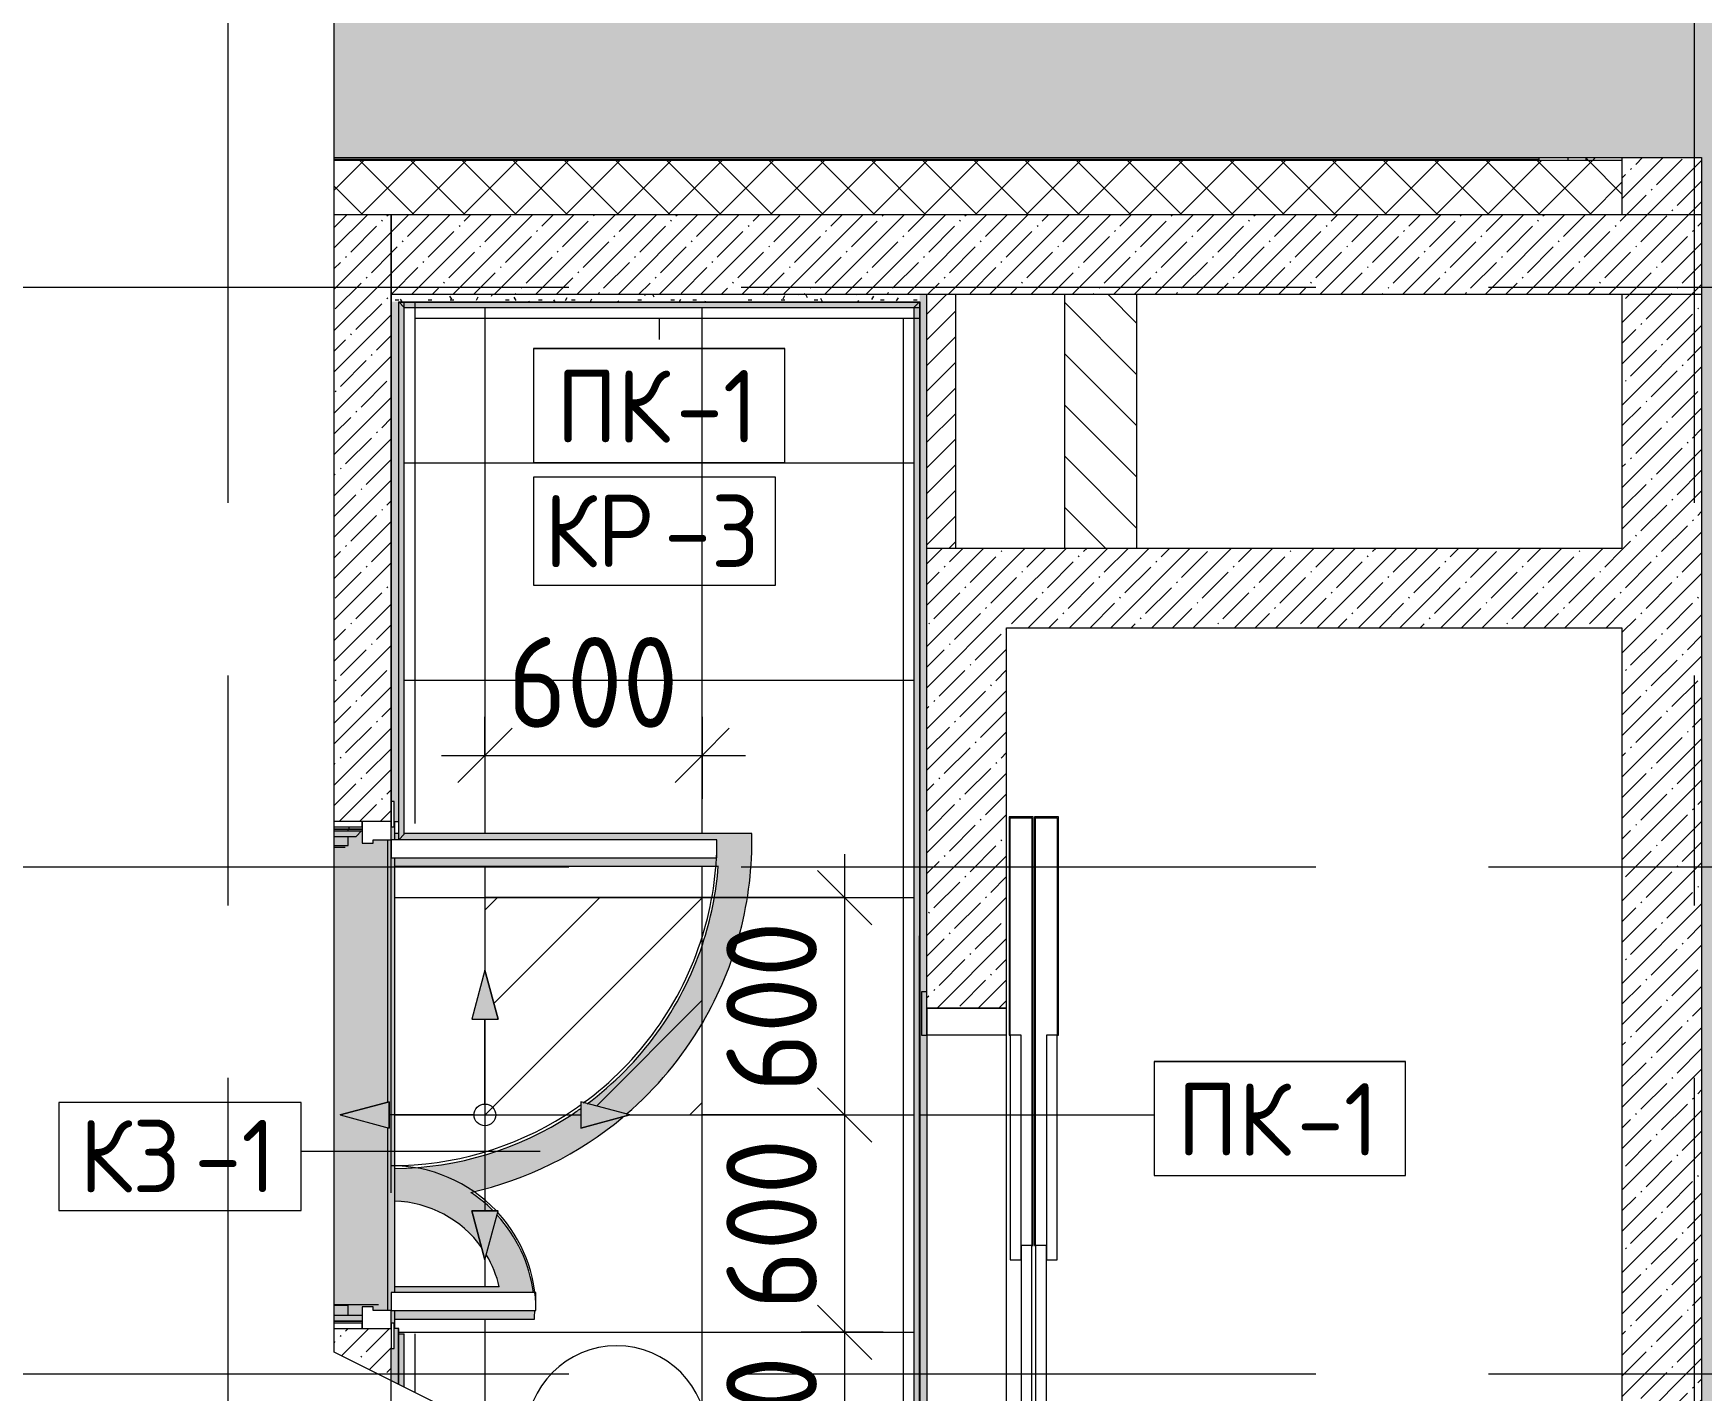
# Model space of a CAD drawing. Header units: millimetres. Extents: x 35316 to 242799, y -8553 to 29000.
# Drawn here: x 37772 to 42380, y 11954 to 15701 of the extents above; entities that cross this region are included whole.
import ezdxf

# ---------------------------------------------------------------- set-up
doc = ezdxf.new("R2010")
doc.units = ezdxf.units.MM
doc.linetypes.add('Осевая', pattern=[3175, 635, -476.25, 1587.5, -476.25])
for name, color, linetype, lineweight in [('A-ANNO-DIMS', 7, 'Continuous', 9), ('A-ANNO-DIMS-100', 7, 'Continuous', 9), ('A-AREA-IDEN', 7, 'Continuous', 9), ('A-DETL', 7, 'Continuous', 9), ('A-DETL-GENF', 7, 'Continuous', 9), ('A-DOOR', 7, 'Continuous', 9), ('A-DOOR-2', 7, 'Continuous', 13), ('A-DOOR-FRAM', 7, 'Continuous', 13), ('A-FLOR-IDEN', 7, 'Continuous', 9), ('A-FLOR-PATT', 7, 'Continuous', 9), ('A-GENM-IDEN', 7, 'Continuous', 9), ('A-WALL', 7, 'Continuous', 9), ('I-WALL', 7, 'Continuous', 9), ('S-COLS', 7, 'Continuous', 9), ('Ограждение', 7, 'Continuous', 9), ('Оси', 7, 'Continuous', 9), ('Оси-2', 7, 'Осевая', 9), ('Поручни', 7, 'Continuous', 9)]:
    doc.layers.add(name, color=color, linetype=linetype, lineweight=lineweight)
for name, color, linetype, lineweight, true_color in [('A-DETL-GENF-1', 7, 'Continuous', 9, 0xd4d4d4), ('A-DETL-GENF-2', 7, 'Continuous', 9, 0x004000), ('A-FLOR-1', 7, 'Continuous', 9, 0x787878), ('A-GENM-1', 7, 'Continuous', 9, 0x004000), ('A-GENM-3', 7, 'Continuous', 9, 0x8000ff), ('A-WALL-1', 9, 'Continuous', 9, 0x808080), ('A-WALL-FNSH-1', 9, 'Continuous', 9, 0x808080), ('I-WALL-2', 9, 'Continuous', 9, 0x808080), ('S-COLS-1', 9, 'Continuous', 9, 0x808080)]:
    doc.layers.add(name, color=color, linetype=linetype, lineweight=lineweight, true_color=true_color)
doc.styles.add('GOST Common_1', font='GOST_Common.ttf', dxfattribs={"height": 200})
doc.styles.add('ISOCPEUR', font='isocpeur.ttf', dxfattribs={"width": 0.9, "height": 250})
doc.dimstyles.new('ISO-2_5_0_9К_БОЛЬШОЙ_округление', dxfattribs={"dimscale": 304.8, "dimtxt": 248.995294, "dimasz": 0.492126, "dimexe": 0.393701, "dimexo": 0, "dimgap": 0, "dimtad": 1, "dimdec": 0, "dimrnd": 10, "dimzin": 0, "dimdsep": 46, "dimtxsty": 'ISOCPEUR', "dimblk1": 'OBLIQUE', "dimblk2": 'OBLIQUE', "dimsah": 1, "dimcen": 0.09, "dimdle": 0.393701, "dimazin": 0, "dimtfac": 1, "dimtdec": 4, "dimtix": 1, "dimtmove": 0, "dimatfit": 3, "dimfxl": 1, "dimtvp": 1, "dimtolj": 1, "dimtzin": 0, "dimarcsym": 2})
pattern_1 = [(45, (0, 0), (-70.71068, 70.71068), []), (135, (0, 0), (-70.71068, -70.71068), [])]
pattern_2 = [(45, (0, 0), (-57.02463, 57.02463), []), (45, (57.025, 0), (-57.02463, 57.02463), [100.806, -20.161, 3.353, -16.808])]
pattern_3 = [(0, (0, 0), (121.92, 30.48), [10.058, -81.382, 10.058, -81.382, -487.68]), (0, (0, 0), (121.92, 30.48), [-182.88, 10.058, -172.822, 10.058, -81.382, -213.36]), (0, (0, 0), (121.92, 30.48), [-457.2, 10.058, -50.902, 10.058, -142.342]), (120, (45.72, 15.24), (-87.356454, 90.345817), [10.058, -81.382, 10.058, -81.382, -487.68]), (120, (45.72, 15.24), (-87.356454, 90.345817), [-182.88, 10.058, -172.822, 10.058, -81.382, -213.36]), (120, (45.72, 15.24), (-87.356454, 90.345817), [-457.2, 10.058, -50.902, 10.058, -142.342]), (240, (60.96, 76.2), (-34.563546, -120.825817), [10.058, -81.382, 10.058, -81.382, -487.68]), (240, (60.96, 76.2), (-34.563546, -120.825817), [-182.88, 10.058, -172.822, 10.058, -81.382, -213.36]), (240, (60.96, 76.2), (-34.563546, -120.825817), [-457.2, 10.058, -50.902, 10.058, -142.342])]

# ---------------------------------------------------------------- blocks, each defined once
blk = doc.blocks.new('110_Дверь_СКБ_2Ст - Д-2 1450x2100h_Лестничная клетка EIS60-31576737-План раскладки напольных покрытий 3 этажа в осях 12-23')
at = {"layer": 'A-DOOR'}
for centre, radius, start, end in [((-637.5, 110), 900, 72.8079, 90), ((-637.5, 110), 900, 36.1198, 72.8079), ((-637.5, 110), 900, 32.3455, 35.6876), ((-637.5, 110), 900, 0, 32.3455), ((662.5, 110), 400, 90, 132.5395), ((662.5, 110), 400, 133.587, 180)]:
    blk.add_arc(centre, radius, start, end, dxfattribs=at)
at = {"layer": 'A-DOOR-2'}
for p, q in [((-637.5, 1010), (-637.5, 110)), ((-587.5, 1010), (-637.5, 1010)), ((-587.5, 110), (-587.5, 1010)), ((662.5, 510), (612.5, 510)), ((612.5, 510), (612.5, 110)), ((662.5, 110), (662.5, 510)), ((-637.5, 110), (-587.5, 110)), ((612.5, 110), (662.5, 110))]:
    blk.add_line(p, q, dxfattribs=at)
at = {"layer": 'A-DOOR-FRAM'}
for p, q in [((-672.5, 118), (-742.5, 118)), ((-742.5, 118), (-742.5, 110)), ((-742.5, 110), (-672.5, 110)), ((-637.5, 110), (-687.5, 110)), ((-687.5, 110), (-687.5, 30)), ((-672.5, 110), (-672.5, 118)), ((-637.5, 60), (-637.5, 110)), ((662.5, 110), (662.5, 60)), ((712.5, 110), (662.5, 110)), ((767.5, 118), (697.5, 118)), ((697.5, 118), (697.5, 110)), ((697.5, 110), (767.5, 110)), ((712.5, 30), (712.5, 110)), ((767.5, 110), (767.5, 118)), ((-627.5, 60), (-637.5, 60)), ((-627.5, 30), (-627.5, 60)), ((662.5, 60), (652.5, 60)), ((652.5, 60), (652.5, 30)), ((-687.5, 30), (-627.5, 30)), ((-672.5, 30), (-687.5, 30)), ((-687.5, 30), (-687.5, -47.3)), ((-672.5, -47.3), (-672.5, 30)), ((652.5, 30), (712.5, 30)), ((712.5, 30), (697.5, 30)), ((697.5, 30), (697.5, -47.3)), ((712.5, -47.3), (712.5, 30))]:
    blk.add_line(p, q, dxfattribs=at)
blk = doc.blocks.new('DOR_Дверь лифта - 1350х2050h-19118285-План раскладки напольных покрытий 3 этажа в осях 12-23')
at = {"layer": 'A-DOOR'}
for p, q in [((600, 110), (-600, 110)), ((-600, 110), (-600, -110)), ((600, -110), (600, 110)), ((-600, -110), (600, -110)), ((-20, -120), (-20, -150)), ((600, -120), (-20, -120)), ((600, -150), (600, -120)), ((-600, -150), (-600, -180)), ((20, -150), (-600, -150)), ((-600, -180), (20, -180)), ((-20, -150), (600, -150)), ((20, -180), (20, -150)), ((-600, -190), (-600, -220)), ((20, -190), (-600, -190)), ((-600, -220), (20, -220)), ((-20, -220), (-20, -250)), ((600, -220), (-20, -220)), ((20, -220), (20, -190)), ((600, -250), (600, -220)), ((-20, -250), (600, -250))]:
    blk.add_line(p, q, dxfattribs=at)
at = {"layer": 'A-DOOR-2'}
for p, q in [((-600, 125), (-720, 125)), ((-720, 125), (-720, 110)), ((-720, 110), (-600, 110)), ((-675, 110), (-675, -110)), ((-600, 110), (-675, 110)), ((-600, 110), (-600, 125)), ((720, 125), (600, 125)), ((600, 125), (600, 110)), ((675, 110), (600, 110)), ((600, 110), (720, 110)), ((675, -110), (675, 110)), ((720, 110), (720, 125)), ((-675, -110), (-600, -110)), ((600, -110), (675, -110))]:
    blk.add_line(p, q, dxfattribs=at)
at = {"layer": 'A-DOOR-FRAM'}
for p, q in [((600, -117), (600, -120)), ((1203, -117), (600, -117)), ((600, -120), (1200, -120)), ((1200, -120), (1200, -180)), ((1203, -183), (1203, -117)), ((1200, -180), (20, -180)), ((20, -180), (20, -183)), ((20, -183), (1203, -183)), ((1203, -187), (20, -187)), ((20, -187), (20, -190)), ((20, -190), (1200, -190)), ((1200, -190), (1200, -250)), ((1203, -253), (1203, -187)), ((600, -250), (600, -253)), ((1200, -250), (600, -250)), ((600, -253), (1203, -253))]:
    blk.add_line(p, q, dxfattribs=at)
blk = doc.blocks.new('Плинтус - Плинтус керамогранит светло-серый-32863858-План раскладки напольных покрытий 3 этажа в осях 12-23')
at = {"layer": 'A-GENM-3'}
h = blk.add_hatch(color=256, dxfattribs=at)
h.paths.add_polyline_path([(0, 0), (15, -15), (1385.5, -15), (1378, 0), (234, 0)])
h.paths.add_polyline_path([(1492.2, -15), (1640, -15), (1640, 0), (1499.7, 0)])
for p, q in [((0, 0), (1378, 0)), ((0, 0), (15, -15)), ((15, -15), (1385.5, -15)), ((45, -45), (1400.5, -45)), ((1477.2, -45), (1640, -45)), ((1492.2, -15), (1640, -15)), ((1499.7, 0), (1640, 0)), ((1640, 0), (1640, -15))]:
    blk.add_line(p, q, dxfattribs=at)
blk = doc.blocks.new('Плинтус - Плинтус керамогранит светло-серый-32863897-План раскладки напольных покрытий 3 этажа в осях 12-23')
at = {"layer": 'A-GENM-3'}
blk.add_hatch(color=256, dxfattribs=at).paths.add_polyline_path([(0, 0), (15, -15), (1484.5, -15), (1484.5, 0), (395.5, 0)])
for p, q in [((0, 0), (1484.5, 0)), ((0, 0), (15, -15)), ((15, -15), (1484.5, -15)), ((45, -45), (1484.5, -45)), ((1484.5, 0), (1484.5, -15))]:
    blk.add_line(p, q, dxfattribs=at)
blk = doc.blocks.new('Плинтус - Плинтус керамогранит светло-серый-32863893-План раскладки напольных покрытий 3 этажа в осях 12-23')
at = {"layer": 'A-GENM-3'}
blk.add_hatch(color=256, dxfattribs=at).paths.add_polyline_path([(1438, 0), (0, 0), (15, -15), (1438, -15)])
for p, q in [((0, 0), (1438, 0)), ((0, 0), (15, -15)), ((15, -15), (1438, -15)), ((45, -45), (1438, -45)), ((1438, 0), (1438, -15))]:
    blk.add_line(p, q, dxfattribs=at)
blk = doc.blocks.new('Плинтус - Плинтус керамогранит светло-серый-32863895-План раскладки напольных покрытий 3 этажа в осях 12-23')
at = {"layer": 'A-GENM-3'}
blk.add_hatch(color=256, dxfattribs=at).paths.add_polyline_path([(4488.5, -15), (4488.5, 0), (0, 0), (15, -15), (4254.5, -15)])
for p, q in [((0, 0), (4488.5, 0)), ((0, 0), (15, -15)), ((15, -15), (4488.5, -15)), ((45, -45), (4488.5, -45)), ((4488.5, 0), (4488.5, -15))]:
    blk.add_line(p, q, dxfattribs=at)
blk = doc.blocks.new('Ограждение - Ограждение-32882179-План раскладки напольных покрытий 3 этажа в осях 12-23')
at = {"layer": 'Ограждение'}
h = blk.add_hatch(color=256, dxfattribs=at)
h.paths.add_polyline_path([(38760, 12175), (38760, 12225), (38770, 12225), (38770, 13425), (38760, 13425), (38760, 13475), (38750, 13475), (38750, 12750.1), (38754.2, 12751.2), (38754.2, 12678.8), (38750, 12678.8), (38750, 12175), (38759.4, 12175)])
h.paths.add_polyline_path([(38770, 12125), (38770, 12175), (38760, 12175), (38760, 12140), (38768, 12140), (38768, 12125)])
h.paths.add_polyline_path([(38768, 13475), (38770, 13475), (38770, 13525), (38768, 13525), (38768, 13510), (38760, 13510), (38760, 13475)])
at = {"layer": 'Поручни'}
for p, q in [((38770, 13475), (38770, 13525)), ((38750, 13475), (38750, 12750.1)), ((38770, 12225), (38770, 13425)), ((38750, 12679.9), (38750, 12175)), ((38770, 12125), (38770, 12175))]:
    blk.add_line(p, q, dxfattribs=at)
blk = doc.blocks.new('Плинтус - Плинтус темный _ст_школа_-32983090-План раскладки напольных покрытий 3 этажа в осях 12-23')
at = {"layer": 'A-GENM-1'}
blk.add_hatch(color=256, dxfattribs=at).paths.add_polyline_path([(413.9, -15), (428.9, 0), (353.7, 0), (353.7, -15)])
for p, q in [((353.7, 0), (428.9, 0)), ((353.7, -15), (413.9, -15)), ((353.7, -45), (383.9, -45)), ((413.9, -15), (428.9, 0))]:
    blk.add_line(p, q, dxfattribs=at)
blk = doc.blocks.new('Плинтус - Плинтус темный _ст_школа_-32983338-План раскладки напольных покрытий 3 этажа в осях 12-23')
at = {"layer": 'A-GENM-1'}
blk.add_hatch(color=256, dxfattribs=at).paths.add_polyline_path([(77.3, 0), (0, 0), (0, -15), (77.3, -15), (77.3, -10)])
for p, q in [((-45, -45), (77.3, -45)), ((0, 0), (77.3, 0)), ((0, -15), (77.3, -15))]:
    blk.add_line(p, q, dxfattribs=at)
blk = doc.blocks.new('Начало раскладки_красным - Начало раскладки_красным-26102174-План раскладки напольных покрытий 3 этажа в осях 12-23')
at = {"layer": 'A-DETL-GENF'}
for points in [[(36.2, 264.8), (0, 400), (-36.2, 264.8), (6.7, 264.8)], [(-264.8, -36.2), (-264.8, 36.2), (-400, 0)], [(264.8, -36.2), (400, 0), (264.8, 36.2)], [(0, -400), (36.2, -264.8), (-36.2, -264.8)]]:
    blk.add_hatch(color=256, dxfattribs=at).paths.add_polyline_path(points)
for p, q in [((0, 400), (-36.2, 264.8)), ((0, 400), (-36.2, 264.8)), ((36.2, 264.8), (0, 400)), ((0, 400), (36.2, 264.8)), ((-36.2, 264.8), (36.2, 264.8)), ((-36.2, 264.8), (36.2, 264.8)), ((0, 30), (0, 264.8)), ((-264.8, 36.2), (-400, 0)), ((-400, 0), (-264.8, 36.2)), ((-400, 0), (-264.8, -36.2)), ((-400, 0), (-264.8, -36.2)), ((-264.8, -36.2), (-264.8, 36.2)), ((-264.8, 36.2), (-264.8, -36.2)), ((-30, 0), (-264.8, 0)), ((30, 0), (264.8, 0)), ((400, 0), (264.8, 36.2)), ((264.8, 36.2), (264.8, -36.2)), ((400, 0), (264.8, 36.2)), ((264.8, 36.2), (264.8, -36.2)), ((400, 0), (264.8, -36.2)), ((0, -30), (0, -264.8)), ((264.8, -36.2), (400, 0)), ((36.2, -264.8), (-36.2, -264.8)), ((-36.2, -264.8), (0, -400)), ((0, -400), (-36.2, -264.8)), ((-36.2, -264.8), (36.2, -264.8)), ((0, -400), (36.2, -264.8)), ((0, -400), (36.2, -264.8))]:
    blk.add_line(p, q, dxfattribs=at)
blk.add_circle((0, 0), 30, dxfattribs=at)
blk = doc.blocks.new('DET_L_Линия разрыва - М100-30654842-План раскладки напольных покрытий 3 этажа в осях 12-23')
at = {"layer": 'A-DETL-GENF'}
for p, q in [((11889.9, 300), (11739.9, 0)), ((11739.9, 0), (0, 0))]:
    blk.add_line(p, q, dxfattribs=at)
blk = doc.blocks.new('Марка_Помещения - Номер-25198446-План раскладки напольных покрытий 3 этажа в осях 12-23')
at = {"layer": 'A-AREA-IDEN'}
for start, end in [(360, 180), (180, 360)]:
    blk.add_arc((0, 0), 2.5, start, end, dxfattribs=at)
blk = doc.blocks.new('DIMBLOCK7-План раскладки напольных покрытий 3 этажа в осях 12-23')
at = {"layer": 'A-ANNO-DIMS-100'}
for p, q in [((40012.5, 13435), (40012.5, 12715)), ((39619, 13315), (40132.5, 13315)), ((40012.5, 13315), (39619, 13315)), ((39619, 12715), (40132.5, 12715)), ((40012.5, 12715), (39619, 12715))]:
    blk.add_line(p, q, dxfattribs=at)
at = {"layer": 'A-ANNO-DIMS-100', "lineweight": 20}
for p, q in [((40012.5, 13315), (39937.5, 13390)), ((40012.5, 13315), (40087.5, 13240)), ((40012.5, 12715), (39937.5, 12790)), ((40012.5, 12715), (40087.5, 12640))]:
    blk.add_line(p, q, dxfattribs=at)
at = {"layer": 'A-ANNO-DIMS-100', "color": 0, "insert": (39685.9, 12778), "char_height": 250, "width": 568.858, "attachment_point": 1, "rotation": 90, "line_spacing_factor": 1.149209, "style": 'ISOCPEUR'}
blk.add_mtext('600', dxfattribs=at)
blk = doc.blocks.new('_Oblique')
at = {"color": 0, "linetype": 'ByBlock', "lineweight": -2}
blk.add_line((-0.5, -0.5), (0.5, 0.5), dxfattribs=at)
blk = doc.blocks.new('DIMBLOCK8-План раскладки напольных покрытий 3 этажа в осях 12-23')
at = {"layer": 'A-ANNO-DIMS-100', "lineweight": 20}
for p, q in [((40012.5, 12715), (39937.5, 12790)), ((40012.5, 12715), (40087.5, 12640)), ((40012.5, 12115), (39937.5, 12190)), ((40012.5, 12115), (40087.5, 12040))]:
    blk.add_line(p, q, dxfattribs=at)
at = {"layer": 'A-ANNO-DIMS-100'}
for p, q in [((39619, 12715), (40132.5, 12715)), ((40012.5, 12715), (39619, 12715)), ((40012.5, 12715), (40012.5, 12115)), ((40118.6, 12115), (39892.5, 12115)), ((40012.5, 12115), (40118.6, 12115))]:
    blk.add_line(p, q, dxfattribs=at)
at = {"layer": 'A-ANNO-DIMS-100', "color": 0, "insert": (39685.9, 12178), "char_height": 250, "width": 568.858, "attachment_point": 1, "rotation": 90, "line_spacing_factor": 1.149209, "style": 'ISOCPEUR'}
blk.add_mtext('600', dxfattribs=at)
blk = doc.blocks.new('DIMBLOCK9-План раскладки напольных покрытий 3 этажа в осях 12-23')
at = {"layer": 'A-ANNO-DIMS-100', "lineweight": 20}
for p, q in [((40012.5, 12115), (39937.5, 12190)), ((40012.5, 12115), (40087.5, 12040)), ((40012.5, 11515), (39937.5, 11590)), ((40012.5, 11515), (40087.5, 11440))]:
    blk.add_line(p, q, dxfattribs=at)
at = {"layer": 'A-ANNO-DIMS-100'}
for p, q in [((40118.6, 12115), (39892.5, 12115)), ((40012.5, 12115), (40012.5, 11515)), ((40012.5, 12115), (40118.6, 12115)), ((40118.6, 11515), (39892.5, 11515)), ((40012.5, 11515), (40118.6, 11515))]:
    blk.add_line(p, q, dxfattribs=at)
at = {"layer": 'A-ANNO-DIMS-100', "color": 0, "insert": (39685.9, 11578), "char_height": 250, "width": 568.858, "attachment_point": 1, "rotation": 90, "line_spacing_factor": 1.149209, "style": 'ISOCPEUR'}
blk.add_mtext('600', dxfattribs=at)
blk = doc.blocks.new('DIMBLOCK12-План раскладки напольных покрытий 3 этажа в осях 12-23')
at = {"layer": 'A-ANNO-DIMS-100'}
for p, q in [((39019, 13813.8), (39019, 13587.7)), ((39019, 13707.7), (39019, 13813.8)), ((39619, 13813.8), (39619, 13587.7)), ((39619, 13707.7), (39619, 13813.8)), ((38899, 13707.7), (39739, 13707.7))]:
    blk.add_line(p, q, dxfattribs=at)
at = {"layer": 'A-ANNO-DIMS-100', "lineweight": 20}
for p, q in [((39019, 13707.7), (39094, 13782.7)), ((39619, 13707.7), (39694, 13782.7)), ((39019, 13707.7), (38944, 13632.7)), ((39619, 13707.7), (39544, 13632.7))]:
    blk.add_line(p, q, dxfattribs=at)
at = {"layer": 'A-ANNO-DIMS-100', "color": 0, "insert": (39082, 14034.3), "char_height": 250, "width": 568.858, "attachment_point": 1, "line_spacing_factor": 1.149209, "style": 'ISOCPEUR'}
blk.add_mtext('600', dxfattribs=at)
blk = doc.blocks.new('Mark Reiling - Mark Reiling-26174330-План раскладки напольных покрытий 3 этажа в осях 12-23')
at = {"layer": 'A-GENM-IDEN'}
for p, q in [((-3.47, 1.49), (-3.47, -1.663)), ((-3.47, 1.49), (3.47, 1.49)), ((3.47, 1.49), (-3.47, 1.49)), ((-3.47, 1.49), (-3.47, -1.663)), ((3.47, -1.663), (3.47, 1.49)), ((3.47, -1.663), (3.47, 1.49)), ((-3.47, -1.663), (3.47, -1.663)), ((-3.47, -1.663), (3.47, -1.663))]:
    blk.add_line(p, q, dxfattribs=at)
blk = doc.blocks.new('М_перекрытий_ЭП - Типоразмер-25383776-План раскладки напольных покрытий 3 этажа в осях 12-23')
at = {"layer": 'A-FLOR-IDEN'}
for p, q in [((3.352, 1.578), (-3.336, 1.578)), ((-3.336, 1.578), (-3.336, -1.406)), ((3.352, -1.406), (3.352, 1.578)), ((-3.336, -1.406), (3.352, -1.406))]:
    blk.add_line(p, q, dxfattribs=at)

msp = doc.modelspace()

# ---------------------------------------------------------------- hatches: boundary and pattern name
at = {"layer": 'A-DETL-GENF-1'}
h = msp.add_hatch(color=256, dxfattribs=at)
h.paths.add_polyline_path([(84829.7, -258), (84829.7, 3300), (75858, 3300), (75858, -258), (79628.4, -258)])
h.paths.add_polyline_path([(66340.3, 11900), (66560, 11900), (66560, 27358), (41910, 27358), (41910, 23858), (38510, 23858), (38510, 23799.7), (38602.7, 23799.7), (38602.7, 15358), (42380, 15358), (42380, 11900), (64863.8, 11900)])
at = {"layer": 'A-DETL-GENF-2'}
h = msp.add_hatch(dxfattribs=at)
h.set_pattern_fill('FP_83', color=256, style=0, pattern_type=2)
h.set_pattern_definition([(45, (0, 0), (-141.4214, 141.4214), [])])
h.paths.add_polyline_path([(39619, 12715), (39619, 13315), (39019, 13315), (39019, 13115), (39055.2, 12979.8), (39019, 12979.8), (39019, 12715), (39283.8, 12715), (39283.8, 12751.2), (39419, 12715)])
at = {"layer": 'A-FLOR-PATT'}
h = msp.add_hatch(dxfattribs=at)
h.set_pattern_fill('FP_74', color=256, style=0, pattern_type=2)
h.set_pattern_definition([(270, (39619, 12715), (600, 4e-14), []), (0, (39619, 12715), (0, 600), [])])
h.paths.add_polyline_path([(39763.9, 10470), (40220, 10471), (40219, 14960), (38780, 14959), (38780, 13525), (38770, 13525), (38770, 13491.9), (38781, 13491.9), (38781, 14959.5), (40219, 14959), (40219, 10471), (38781, 10471), (38781, 10470), (39025.7, 10470)])
h.paths.add_polyline_path([(39763.9, 10486), (40204, 10486), (40204, 14944.5), (38796, 14944), (38796, 13491.9), (39756.2, 13491.9), (39752.8, 13387.2), (39738.4, 13283.4), (39713.1, 13181.7), (39677.3, 13083.2), (39631.4, 12989.1), (39575.8, 12900.2), (39508.8, 12815.3), (39438.2, 12742.5), (39408.5, 12717.8), (39419, 12715), (39398.6, 12709.5), (39357.7, 12675.4), (39270.6, 12617.1), (39177.9, 12568.3), (39080.5, 12529.5), (38979.7, 12501.2), (39033.1, 12458.7), (39040.6, 12450.2), (39055.2, 12450.2), (39051.8, 12437.6), (39080.5, 12404.2), (39115.3, 12347), (39139.6, 12285.9), (39153.4, 12225), (39160, 12225), (39160, 12175), (39155, 12175), (39155.8, 12150.8), (38770, 12150.8), (38770, 12125), (38780, 12125), (38781, 12111), (38796, 12111), (38796, 11963.2), (38902.7, 11909.9), (38796, 11856.5), (38796, 10486), (39025.7, 10486)])
h.paths.add_polyline_path([(39025.7, 12240.8), (39058.5, 12240.8), (39040, 12296.2), (39022.3, 12327.3), (39019, 12315), (39009.1, 12349.4), (38973.2, 12391.4), (38927.4, 12427.8), (38875.6, 12454.8), (38819.6, 12471.4), (38770, 12476.1), (38770, 12240.8), (38780, 12240.8)])
h.paths.add_polyline_path([(38770, 12567.4), (38865.1, 12572.9), (38967.5, 12590.7), (39067.2, 12620.2), (39162.8, 12660.8), (39257, 12715), (39283.8, 12734.6), (39283.8, 12751.2), (39300.4, 12746.8), (39336.9, 12773.5), (39413.2, 12844.1), (39480.9, 12923), (39539.1, 13009), (39587, 13101.2), (39624, 13198.3), (39649.7, 13299), (39663.7, 13401.9), (38770, 13401.9), (38770, 12572.9)])
h.paths.add_polyline_path([(39019, 12979.8), (38982.8, 12979.8), (39019, 13115), (39055.2, 12979.8), (39025.7, 12979.8)])
msp.add_hatch(color=256, dxfattribs=at).paths.add_polyline_path([(38641.4, 12161), (38680, 12161), (38680, 12185), (38710, 12185), (38710, 12175), (38750, 12175), (38750, 12679.9), (38619, 12715), (38750, 12751.2), (38750, 13475), (38710, 13475), (38710, 13465), (38680, 13465), (38680, 13505), (38641.4, 13505), (38641.4, 13499.1), (38677.9, 13499.1), (38662.9, 13484.1), (38641.4, 13484.1), (38641.4, 13458.5), (38602.7, 13458.5), (38602.7, 12188.5), (38641.4, 12188.5), (38641.4, 12175)])
h = msp.add_hatch(color=256, dxfattribs=at)
h.paths.add_polyline_path([(38641.4, 12161), (38641.4, 12188.5), (38602.7, 12188.5), (38602.7, 12161)])
h.paths.add_polyline_path([(38602.7, 13458.5), (38641.4, 13458.5), (38641.4, 13484.1), (38602.7, 13484.1)])
h.paths.add_polyline_path([(38641.4, 13499.1), (38641.4, 13505), (38602.7, 13505), (38602.7, 13499.1)])
h = msp.add_hatch(color=256, dxfattribs=at)
h.paths.add_polyline_path([(39155.8, 12150.8), (39155, 12175), (38770, 12175), (38770, 12150.8), (39025.7, 12150.8)])
h.paths.add_polyline_path([(39127.6, 12225), (39152.3, 12225), (39139.6, 12285.9), (39114.3, 12349.4), (39078.5, 12407.5), (39051.8, 12437.6), (39022.3, 12327.3), (39040, 12296.2), (39058.5, 12240.8), (38770, 12240.8), (38770, 12225), (39075.6, 12225)])
h.paths.add_polyline_path([(39010.1, 12348.3), (38982.8, 12450.2), (39040.6, 12450.2), (39033.1, 12458.7), (38979.7, 12501.2), (39080.5, 12529.5), (39177.9, 12568.3), (39270.6, 12617.1), (39361.7, 12678.8), (39398.6, 12709.5), (39283.8, 12678.8), (39283.8, 12734.6), (39253.1, 12712.2), (39162.8, 12660.8), (39067.2, 12620.2), (38967.5, 12590.7), (38865.1, 12572.9), (38770, 12567.4), (38770, 12476.1), (38819.6, 12471.4), (38875.6, 12454.8), (38927.4, 12427.8), (38973.2, 12391.4), (38982.8, 12380.2)])
h.paths.add_polyline_path([(39408.5, 12717.8), (39438.2, 12742.5), (39511.1, 12817.8), (39575.8, 12900.2), (39631.4, 12989.1), (39677.3, 13083.2), (39713.1, 13181.7), (39738.4, 13283.4), (39752.8, 13387.2), (39756.2, 13491.9), (38796, 13491.9), (38796, 13490), (38781, 13475), (39660, 13475), (39660, 13425), (38770, 13425), (38770, 13401.9), (39663.7, 13401.9), (39649.7, 13299), (39624, 13198.3), (39587, 13101.2), (39539.1, 13009), (39480.9, 12923), (39413.2, 12844.1), (39336.9, 12773.5), (39300.4, 12746.8), (39345.1, 12734.8)])
h.paths.add_polyline_path([(38781, 13475), (38781, 13491.9), (38770, 13491.1), (38770, 13475)])
at = {"layer": 'A-WALL'}
h = msp.add_hatch(dxfattribs=at)
h.set_pattern_fill('FP_20', color=256, style=0, pattern_type=2)
h.set_pattern_definition(pattern_1)
h.paths.add_polyline_path([(39763.9, 15200), (42160, 15200), (42160, 15350), (38602.7, 15350), (38602.7, 15200), (39025.7, 15200)])
h = msp.add_hatch(dxfattribs=at)
h.set_pattern_fill('FP_20', color=256, style=0, pattern_type=2)
h.set_pattern_definition(pattern_1)
h.paths.add_polyline_path([(42060, 15350), (42060, 15358), (42010, 15358), (42010.1, 15350)])
h = msp.add_hatch(dxfattribs=at)
h.set_pattern_fill('FP_20', color=256, style=0, pattern_type=2)
h.set_pattern_definition(pattern_1)
h.paths.add_polyline_path([(42160, 15350), (42160, 15358), (42060, 15358), (42060, 15350)])
at = {"layer": 'I-WALL'}
h = msp.add_hatch(dxfattribs=at)
h.set_pattern_fill('FP_17', color=256, style=0, pattern_type=2)
h.set_pattern_definition(pattern_2)
h.paths.add_polyline_path([(42160, 15200), (42380, 15200), (42380, 15358), (42160, 15358), (42160, 15248.8)])
h = msp.add_hatch(dxfattribs=at)
h.set_pattern_fill('FP_17', color=256, style=0, pattern_type=2)
h.set_pattern_definition(pattern_2)
h.paths.add_polyline_path([(38760, 10230), (38760, 11838.5), (38540, 11728.5), (38540, 11491.2), (38602.7, 11459.9), (38602.7, 10230), (38740, 10230)])
h.paths.add_polyline_path([(38760, 11981.2), (38760, 12125), (38602.7, 12125), (38602.7, 12059.9), (38739.4, 11991.5)])
h.paths.add_polyline_path([(38680, 13525), (38760, 13525), (38760, 15200), (38602.7, 15200), (38602.7, 13525)])
h = msp.add_hatch(dxfattribs=at)
h.set_pattern_fill('FP_17', color=256, style=0, pattern_type=2)
h.set_pattern_definition(pattern_2)
h.paths.add_polyline_path([(41240.4, 14980), (42380, 14980), (42380, 15200), (38760, 15200), (38760, 14980), (40820, 14980)])
h = msp.add_hatch(dxfattribs=at)
h.set_pattern_fill('FP_35', color=256, style=0, pattern_type=2)
h.set_pattern_definition([(45, (0, 0), (-35.35534, 35.35534), [])])
h.paths.add_polyline_path([(40240, 14280), (40320, 14280), (40320, 14980), (40240, 14980), (40240, 14925.7)])
h = msp.add_hatch(dxfattribs=at)
h.set_pattern_fill('FP_22', color=256, style=0, pattern_type=2)
h.set_pattern_definition([(135, (0, 0), (-70.71068, -70.71068), [])])
h.paths.add_polyline_path([(40820, 14280), (40820, 14980), (40620, 14980), (40620, 14280)])
h = msp.add_hatch(dxfattribs=at)
h.set_pattern_fill('FP_17', color=256, style=0, pattern_type=2)
h.set_pattern_definition(pattern_2)
h.paths.add_polyline_path([(42380, 10210), (42380, 11700), (42160, 11700), (42160, 10210)])
h.paths.add_polyline_path([(42160, 12300), (42380, 12300), (42380, 14980), (42160, 14980), (42160, 12815.3)])
h = msp.add_hatch(dxfattribs=at)
h.set_pattern_fill('FP_17', color=256, style=0, pattern_type=2)
h.set_pattern_definition(pattern_2)
h.paths.add_polyline_path([(40240, 10230), (40460, 10230), (40460, 11660), (40240, 11660), (40240, 10450)])
h.paths.add_polyline_path([(40240, 13010), (40460, 13010), (40460, 14280), (40240, 14280)])
h = msp.add_hatch(dxfattribs=at)
h.set_pattern_fill('FP_17', color=256, style=0, pattern_type=2)
h.set_pattern_definition(pattern_2)
h.paths.add_polyline_path([(41240.4, 14060), (42160, 14060), (42160, 14280), (40460, 14280), (40460, 14060)])
at = {"layer": 'I-WALL-2'}
h = msp.add_hatch(dxfattribs=at)
h.set_pattern_fill('FP_70', color=256, style=0, pattern_type=2)
h.set_pattern_definition(pattern_3)
h.paths.add_polyline_path([(39763.9, 14960), (40220, 14960), (40220, 14980), (38760, 14980), (38760, 14960), (39025.7, 14960)])
h = msp.add_hatch(dxfattribs=at)
h.set_pattern_fill('FP_70', color=256, style=0, pattern_type=2)
h.set_pattern_definition(pattern_3)
h.paths.add_polyline_path([(40240, 10450), (40240, 14980), (40220, 14980), (40220, 10450)])
h = msp.add_hatch(dxfattribs=at)
h.set_pattern_fill('FP_70', color=256, style=0, pattern_type=2)
h.set_pattern_definition(pattern_3)
h.paths.add_polyline_path([(38780, 10450), (38780, 11848.5), (38760, 11838.5), (38760, 10450)])
h.paths.add_polyline_path([(38780, 11971.2), (38780, 12125), (38768, 12125), (38768, 12070), (38760, 12070), (38760, 11981.2), (38768, 11977.2)])
h.paths.add_polyline_path([(38780, 13525), (38780, 14960), (38760, 14960), (38760.8, 13580), (38768, 13580), (38768, 13525)])
h = msp.add_hatch(dxfattribs=at)
h.set_pattern_fill('FP_70', color=256, style=0, pattern_type=2)
h.set_pattern_definition(pattern_3)
h.paths.add_polyline_path([(38680, 13505), (38680, 13510), (38602.7, 13510), (38602.7, 13505)])
h = msp.add_hatch(dxfattribs=at)
h.set_pattern_fill('FP_70', color=256, style=0, pattern_type=2)
h.set_pattern_definition(pattern_3)
h.paths.add_polyline_path([(38645, 12140), (38680, 12140), (38680, 12145), (38602.7, 12145), (38602.7, 12140)])
at = {"layer": 'S-COLS'}
h = msp.add_hatch(dxfattribs=at)
h.set_pattern_fill('FP_17', color=256, style=0, pattern_type=2)
h.set_pattern_definition(pattern_2)
h.paths.add_polyline_path([(42160, 11700), (42760, 11700), (42760, 11900), (42380, 11900), (42380, 12300), (42160, 12300)])

# ---------------------------------------------------------------- linework, layer by layer
at = {"layer": 'A-DETL'}
for p, q in [((38602.7, 15358), (42010, 15358)), ((42010, 15358), (42380, 15358)), ((42380, 15358), (42380, 11900)), ((39019, 13315), (39019, 13115)), ((39619, 13315), (39019, 13315)), ((39619, 12715), (39619, 13315)), ((39019, 12979.8), (39019, 12715)), ((39019, 12715), (39283.8, 12715)), ((39419, 12715), (39619, 12715))]:
    msp.add_line(p, q, dxfattribs=at)
at = {"layer": 'A-FLOR-1'}
for p, q in [((38641.4, 13499.1), (38641.4, 13505)), ((38602.7, 13458.5), (38641.4, 13458.5)), ((38641.4, 13458.5), (38641.4, 13484.1)), ((38781, 13491.9), (38770, 13491.9)), ((39756.2, 13491.9), (38796, 13491.9)), ((38770, 13401.9), (39663.7, 13401.9)), ((39058.5, 12240.8), (38770, 12240.8)), ((38641.4, 12188.5), (38602.7, 12188.5)), ((38641.4, 12161), (38641.4, 12188.5)), ((38770, 12150.8), (39155.8, 12150.8))]:
    msp.add_line(p, q, dxfattribs=at)
for centre, radius, start, end in [((38761.4, 13472), 995, 329.6232, 1.1511), ((38761.4, 13472), 905, 341.5034, 355.5631), ((38761.4, 13472), 905, 306.6211, 341.5034), ((38761.4, 13472), 995, 310.6311, 329.6232), ((38761.4, 13472), 905, 303.2123, 305.3165), ((38761.4, 13472), 905, 270.5463, 303.2123), ((38761.4, 13472), 995, 282.6705, 309.8865), ((38761.4, 12172), 395, 44.9025, 56.4595), ((38761.4, 12172), 305, 35.3419, 88.3726), ((38761.4, 12172), 395, 7.731, 42.4414), ((38761.4, 12172), 305, 13.0427, 30.7748), ((38761.4, 12172), 395, 356.928, 0.4472)]:
    msp.add_arc(centre, radius, start, end, dxfattribs=at)
at = {"layer": 'A-FLOR-IDEN'}
msp.add_line((39171.5, 12613.9), (38510.9, 12613.9), dxfattribs=at)
at = {"layer": 'A-GENM-IDEN'}
for p, q in [((39500, 14914.5), (39500, 14855.9)), ((40219, 12715.3), (40868.1, 12715.3))]:
    msp.add_line(p, q, dxfattribs=at)
at = {"layer": 'A-WALL'}
for p, q in [((41930, 15353), (38602.7, 15353)), ((42160, 15350), (38602.7, 15350)), ((41930, 15358), (41930, 15350)), ((42010, 15358), (42010, 15350)), ((42060, 15358), (42060, 15350)), ((38760, 15200), (38760, 13580)), ((38780, 14960), (40220, 14960)), ((38780, 14960), (38780, 13525)), ((40220, 14960), (40220, 10470)), ((38760, 11981.2), (38760, 12070))]:
    msp.add_line(p, q, dxfattribs=at)
at = {"layer": 'A-WALL-1'}
for p, q in [((42160, 15358), (42160, 15200)), ((42160, 15200), (38602.7, 15200)), ((42380, 15200), (38760, 15200)), ((42380, 14980), (38760, 14980)), ((40240, 12935), (40240, 14980)), ((40320, 14280), (40320, 14980)), ((40620, 14980), (40620, 14280)), ((40820, 14280), (40820, 14980)), ((42380, 14980), (42160, 14980)), ((42160, 14980), (42160, 14280)), ((40240, 14280), (42160, 14280)), ((40460, 13010), (40460, 14060)), ((40460, 14060), (42160, 14060)), ((42160, 14060), (42160, 12300)), ((38602.7, 13505), (38680, 13505)), ((38768, 13525), (38780, 13525)), ((40240, 13010), (40460, 13010)), ((38680, 12145), (38602.7, 12145)), ((38780, 12125), (38768, 12125)), ((38780, 11971.2), (38780, 12125))]:
    msp.add_line(p, q, dxfattribs=at)
at = {"layer": 'A-WALL-FNSH-1'}
for p, q in [((38781, 14959), (40219, 14959)), ((38781, 13525), (38781, 14959)), ((40219, 14959), (40219, 10471)), ((38602.7, 13504), (38680, 13504)), ((38780, 13525), (38781, 13525)), ((38680, 12146), (38602.7, 12146)), ((38781, 12125), (38780, 12125)), ((38781, 11970.7), (38781, 12125))]:
    msp.add_line(p, q, dxfattribs=at)
at = {"layer": 'S-COLS-1'}
msp.add_line((42160, 12300), (42160, 11700), dxfattribs=at)
at = {"layer": 'Оси'}
for p, q in [((38760, 12700), (38760, 15200)), ((36115.9, 15000), (38615.9, 15000)), ((36115.9, 13400), (38615.9, 13400)), ((36115.9, 12000), (38615.9, 12000))]:
    msp.add_line(p, q, dxfattribs=at)
at = {"layer": 'Оси-2'}
for p, q in [((42360, 593.7), (42360, 24898.1)), ((38310, 593.7), (38310, 21277.7)), ((38615.9, 15000), (82179.5, 15000)), ((38615.9, 13400), (82179.5, 13400)), ((38760, 1863.7), (38760, 12700)), ((38615.9, 12000), (43339.5, 12000))]:
    msp.add_line(p, q, dxfattribs=at)

# ---------------------------------------------------------------- block references
at = {"layer": 'A-AREA-IDEN', "xscale": 99.99999999999993, "yscale": 99.99999999999993, "zscale": 99.99999999999993}
msp.add_blockref('Марка_Помещения - Номер-25198446-План раскладки напольных покрытий 3 этажа в осях 12-23', (39382.9, 11827.7), dxfattribs=at)
at = {"layer": 'A-DETL-GENF', "rotation": 270.0000000000003}
msp.add_blockref('DET_L_Линия разрыва - М100-30654842-План раскладки напольных покрытий 3 этажа в осях 12-23', (38602.7, 23799.7), dxfattribs=at)
at = {"layer": 'A-DETL-GENF'}
msp.add_blockref('Начало раскладки_красным - Начало раскладки_красным-26102174-План раскладки напольных покрытий 3 этажа в осях 12-23', (39019, 12715), dxfattribs=at)
at = {"layer": 'A-DOOR'}
for name, p, rotation in [('110_Дверь_СКБ_2Ст - Д-2 1450x2100h_Лестничная клетка EIS60-31576737-План раскладки напольных покрытий 3 этажа в осях 12-23', (38650, 12837.5), 269.9999999999999), ('DOR_Дверь лифта - 1350х2050h-19118285-План раскладки напольных покрытий 3 этажа в осях 12-23', (40350, 12335), 90)]:
    msp.add_blockref(name, p, dxfattribs=dict(at, rotation=rotation))
at = {"layer": 'A-FLOR-IDEN', "xscale": 99.99999999999993, "yscale": 99.99999999999993, "zscale": 99.99999999999993}
for p in [(39486.6, 14317.8), (38175.7, 12591.8)]:
    msp.add_blockref('М_перекрытий_ЭП - Типоразмер-25383776-План раскладки напольных покрытий 3 этажа в осях 12-23', p, dxfattribs=at)
at = {"layer": 'A-GENM-1'}
msp.add_blockref('Плинтус - Плинтус темный _ст_школа_-32983090-План раскладки напольных покрытий 3 этажа в осях 12-23', (38249, 13499.1), dxfattribs=at)
at = {"layer": 'A-GENM-1', "rotation": 180}
msp.add_blockref('Плинтус - Плинтус темный _ст_школа_-32983338-План раскладки напольных покрытий 3 этажа в осях 12-23', (38680, 12146), dxfattribs=at)
at = {"layer": 'A-GENM-3'}
for name, p, rotation in [('Плинтус - Плинтус керамогранит светло-серый-32863897-План раскладки напольных покрытий 3 этажа в осях 12-23', (38781, 13475), 90), ('Плинтус - Плинтус керамогранит светло-серый-32863895-План раскладки напольных покрытий 3 этажа в осях 12-23', (40219, 14959.5), 269.9999999999998), ('Плинтус - Плинтус керамогранит светло-серый-32863858-План раскладки напольных покрытий 3 этажа в осях 12-23', (38781, 10471), 89.99999999999982)]:
    msp.add_blockref(name, p, dxfattribs=dict(at, rotation=rotation))
msp.add_blockref('Плинтус - Плинтус керамогранит светло-серый-32863893-План раскладки напольных покрытий 3 этажа в осях 12-23', (38781, 14959.5), dxfattribs=at)
at = {"layer": 'A-GENM-IDEN', "xscale": 99.99999999999993, "yscale": 99.99999999999993, "zscale": 99.99999999999993}
for p in [(39500, 14682.4), (41215.1, 12713.7)]:
    msp.add_blockref('Mark Reiling - Mark Reiling-26174330-План раскладки напольных покрытий 3 этажа в осях 12-23', p, dxfattribs=at)
at = {"layer": 'Поручни'}
msp.add_blockref('Ограждение - Ограждение-32882179-План раскладки напольных покрытий 3 этажа в осях 12-23', (0, 0), dxfattribs=at)

# ---------------------------------------------------------------- texts
at = {"layer": 'A-FLOR-IDEN', "char_height": 200, "attachment_point": 1, "style": 'GOST Common_1'}
for s, insert, width in [('КР', (39183, 14427.5), 400.844), ('-3', (39513.7, 14427.5), 344.726), ('КЗ', (37898.7, 12701.5), 384.81), ('-1', (38216.2, 12701.5), 296.624)]:
    msp.add_mtext(s, dxfattribs=dict(at, insert=insert, width=width))
at = {"layer": 'A-GENM-IDEN', "char_height": 200, "attachment_point": 1, "style": 'GOST Common_1'}
for s, insert, width in [('ПК', (39215.9, 14771.5), 400.844), ('-1', (39546.6, 14771.5), 296.624), ('ПК', (40931, 12802.8), 400.844), ('-1', (41261.7, 12802.8), 296.624)]:
    msp.add_mtext(s, dxfattribs=dict(at, insert=insert, width=width))

# ---------------------------------------------------------------- dimensions: what is measured, and where the dimension line sits
at = {"layer": 'A-ANNO-DIMS'}
dim = msp.add_linear_dim(base=(39619, 13707.7), p1=(39019, 13813.8), p2=(39619, 13813.8), dimstyle='ISO-2_5_0_9К_БОЛЬШОЙ_округление', override={"dimpost": '<>', "dimfxl": 600}, dxfattribs=at)
dim.commit()
dim.dimension.update_dxf_attribs({"geometry": 'DIMBLOCK12-План раскладки напольных покрытий 3 этажа в осях 12-23', "text_midpoint": (39319, 13832.7)})
for base, p1, p2, override, picture, middle in [((40012.5, 12715), (39619, 13315), (39619, 12715), {"dimpost": '<>', "dimfxl": 600}, 'DIMBLOCK7-План раскладки напольных покрытий 3 этажа в осях 12-23', (39887.5, 13015)), ((40012.5, 12115), (39619, 12715), (40118.6, 12115), {"dimpost": '<>', "dimfxl": 780.752412}, 'DIMBLOCK8-План раскладки напольных покрытий 3 этажа в осях 12-23', (39887.5, 12415)), ((40012.5, 11515), (40118.6, 12115), (40118.6, 11515), {"dimpost": '<>', "dimfxl": 600}, 'DIMBLOCK9-План раскладки напольных покрытий 3 этажа в осях 12-23', (39887.5, 11815))]:
    dim = msp.add_linear_dim(base=base, p1=p1, p2=p2, angle=90, dimstyle='ISO-2_5_0_9К_БОЛЬШОЙ_округление', override=override, dxfattribs=at)
    dim.commit()
    dim.dimension.update_dxf_attribs({"geometry": picture, "text_midpoint": middle})

doc.saveas('drawing.dxf')
